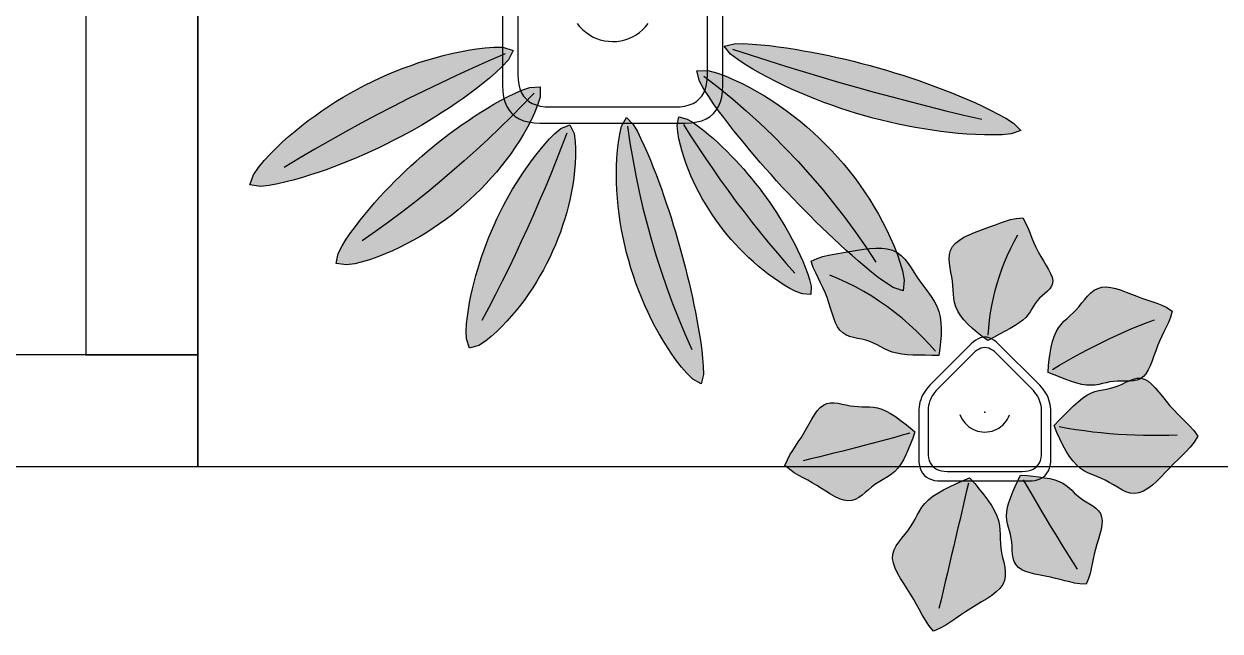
# Model space of a CAD drawing. Header units: millimetres. Extents: x 0 to 11390, y -187 to 7415.
# Drawn here: x 6365 to 7723, y -187 to 502 of the extents above; entities that cross this region are included whole.
import ezdxf

# ---------------------------------------------------------------- set-up
doc = ezdxf.new("R2010")
doc.units = ezdxf.units.MM
for name, color, linetype, true_color in [('EH-PLANT-FILL', 9, 'Continuous', 0xa6e6bd), ('EH-PLANT-LEAVES', 103, 'Continuous', 0x4dcc7a), ('EH-PLANT-POT', 118, 'Continuous', 0x003b2b), ('EH-PLANT-STEMS', 37, 'Continuous', 0x8c5e36), ('PT Top Right', 96, 'Continuous', 0x007f00), ('Walls', 1, 'Continuous', 0xff0000)]:
    doc.layers.add(name, color=color, linetype=linetype, true_color=true_color)
for name, color, linetype in [('Furniture Stretch', 7, 'Continuous'), ('Rooms$Living Room', 7, 'Continuous'), ('Rooms$Terrace', 7, 'Continuous')]:
    doc.layers.add(name, color=color, linetype=linetype)

# ---------------------------------------------------------------- blocks, each defined once
blk = doc.blocks.new('EH_PLANT_BROADLEAF')
at = {"layer": 'EH-PLANT-FILL'}
for points in [[(3.559, 81.43), (-2.852, 85.895), (-8.628, 90.481), (-14.147, 95.199), (-19.286, 100.028), (-23.863, 104.935), (-27.715, 109.88), (-30.737, 114.822), (-32.915, 119.729), (-34.326, 124.584), (-35.134, 129.388), (-35.556, 134.16), (-35.826, 138.934), (-36.152, 143.752), (-36.675, 148.65), (-37.448, 153.65), (-38.413, 158.75), (-39.418, 163.918), (-40.236, 169.093), (-40.602, 174.192), (-40.256, 179.117), (-38.989, 183.773), (-36.674, 188.079), (-33.287, 191.987), (-28.912, 195.48), (-23.72, 198.584), (-17.945, 201.356), (-11.842, 203.875), (-5.647, 206.227), (0.463, 208.485), (6.388, 210.697), (12.124, 212.874), (17.75, 214.986), (23.41, 216.964), (29.297, 218.706), (35.644, 220.077), (43.057, 220.72), (46.606, 214.229), (49.179, 208.418), (51.384, 202.932), (53.453, 197.636), (55.578, 192.429), (57.907, 187.244), (60.518, 182.052), (63.406, 176.865), (66.474, 171.731), (69.543, 166.726), (72.38, 161.936), (74.729, 157.442), (76.357, 153.302), (77.093, 149.542), (76.854, 146.149), (75.663, 143.074), (73.649, 140.237), (71.021, 137.545), (68.039, 134.902), (64.968, 132.225), (62.036, 129.454), (59.397, 126.559), (57.105, 123.54), (55.111, 120.419), (53.272, 117.234), (51.382, 114.027), (49.206, 110.835), (46.527, 107.677), (43.183, 104.556), (39.095, 101.456), (34.28, 98.346), (28.84, 95.186), (22.94, 91.938), (16.761, 88.571), (10.427, 85.064)], [(-52.359, 64.514), (-60.185, 64.508), (-67.566, 64.673), (-74.767, 64.799), (-81.712, 64.964), (-88.285, 65.292), (-94.389, 65.901), (-99.973, 66.877), (-105.042, 68.253), (-109.664, 69.999), (-113.955, 72.027), (-118.06, 74.202), (-122.129, 76.373), (-126.288, 78.395), (-130.616, 80.161), (-135.136, 81.628), (-139.808, 82.825), (-144.538, 83.86), (-149.195, 84.899), (-153.635, 86.15), (-157.727, 87.825), (-161.375, 90.108), (-164.534, 93.129), (-167.215, 96.937), (-169.489, 101.497), (-171.464, 106.697), (-173.276, 112.364), (-175.062, 118.3), (-176.94, 124.312), (-178.994, 130.247), (-181.265, 136.014), (-183.751, 141.601), (-186.409, 147.073), (-189.175, 152.56), (-191.97, 158.24), (-194.706, 164.341), (-197.158, 171.457), (-190.294, 174.667), (-183.767, 176.736), (-177.356, 178.257), (-170.973, 179.46), (-164.542, 180.524), (-157.999, 181.578), (-151.305, 182.69), (-144.459, 183.847), (-137.502, 184.961), (-130.52, 185.878), (-123.635, 186.406), (-116.983, 186.349), (-110.703, 185.535), (-104.905, 183.852), (-99.66, 181.267), (-94.981, 177.83), (-90.826, 173.671), (-87.099, 168.976), (-83.671, 163.958), (-80.4, 158.826), (-77.155, 153.748), (-73.846, 148.831), (-70.433, 144.108), (-66.939, 139.534), (-63.446, 135.006), (-60.083, 130.38), (-56.998, 125.504), (-54.339, 120.246), (-52.225, 114.52), (-50.722, 108.297), (-49.839, 101.61), (-49.525, 94.547), (-49.684, 87.228), (-50.204, 79.777), (-51.006, 72.276)], [(71.916, 45.285), (72.367, 52.869), (73.169, 60.012), (74.132, 67.012), (75.31, 73.77), (76.784, 80.137), (78.627, 85.976), (80.877, 91.196), (83.533, 95.775), (86.548, 99.771), (89.842, 103.309), (93.308, 106.564), (96.839, 109.729), (100.339, 112.976), (103.747, 116.43), (107.044, 120.137), (110.256, 124.055), (113.452, 128.056), (116.73, 131.945), (120.201, 135.488), (123.971, 138.452), (128.121, 140.64), (132.696, 141.923), (137.696, 142.261), (143.076, 141.71), (148.76, 140.406), (154.644, 138.547), (160.623, 136.356), (166.6, 134.043), (172.506, 131.773), (178.303, 129.637), (183.991, 127.646), (189.603, 125.724), (195.196, 123.731), (200.844, 121.478), (206.632, 118.727), (212.783, 114.859), (210.755, 107.902), (208.381, 102.016), (205.885, 96.583), (203.352, 91.365), (200.856, 86.172), (198.454, 80.864), (196.18, 75.368), (194.033, 69.691), (191.977, 63.927), (189.942, 58.241), (187.832, 52.841), (185.541, 47.953), (182.967, 43.772), (180.033, 40.436), (176.695, 38.002), (172.952, 36.427), (168.851, 35.585), (164.473, 35.279), (159.922, 35.274), (155.312, 35.338), (150.739, 35.275), (146.274, 34.957), (141.943, 34.344), (137.727, 33.481), (133.563, 32.492), (129.359, 31.551), (125.006, 30.851), (120.399, 30.565), (115.456, 30.82), (110.131, 31.674), (104.423, 33.104), (98.372, 35.02), (92.049, 37.286), (85.536, 39.751), (78.888, 42.318)], [(78.645, -15.209), (84.418, -9.01), (89.999, -3.375), (95.468, 2.097), (100.808, 7.276), (105.995, 11.968), (111.012, 15.995), (115.855, 19.242), (120.538, 21.687), (125.087, 23.409), (129.537, 24.58), (133.927, 25.43), (138.292, 26.212), (142.658, 27.152), (147.038, 28.409), (151.431, 30.041), (155.825, 31.992), (160.203, 34.096), (164.542, 36.1), (168.825, 37.709), (173.041, 38.624), (177.192, 38.602), (181.286, 37.485), (185.344, 35.23), (189.391, 31.915), (193.452, 27.721), (197.55, 22.903), (201.703, 17.746), (205.919, 12.516), (210.201, 7.419), (214.547, 2.571), (218.953, -2.019), (223.415, -6.444), (227.934, -10.879), (232.517, -15.559), (237.179, -20.774), (241.961, -27.281), (237.632, -34.126), (233.181, -39.621), (228.649, -44.524), (224.052, -49.124), (219.397, -53.657), (214.685, -58.297), (209.914, -63.136), (205.079, -68.167), (200.178, -73.273), (195.215, -78.249), (190.198, -82.827), (185.147, -86.724), (180.083, -89.684), (175.032, -91.526), (170.021, -92.173), (165.069, -91.668), (160.187, -90.166), (155.375, -87.915), (150.624, -85.209), (145.915, -82.347), (141.229, -79.58), (136.546, -77.074), (131.856, -74.886), (127.158, -72.957), (122.466, -71.129), (117.805, -69.176), (113.212, -66.845), (108.725, -63.904), (104.379, -60.184), (100.203, -55.604), (96.209, -50.188), (92.393, -44.05), (88.741, -37.367), (85.227, -30.334), (81.835, -23.081)], [(-79.275, -22.154), (-81.698, -29.266), (-84.277, -35.862), (-86.916, -42.282), (-89.644, -48.418), (-92.505, -54.106), (-95.539, -59.198), (-98.769, -63.599), (-102.197, -67.29), (-105.803, -70.343), (-109.546, -72.9), (-113.372, -75.158), (-117.223, -77.331), (-121.049, -79.61), (-124.813, -82.129), (-128.505, -84.936), (-132.137, -87.983), (-135.748, -91.132), (-139.391, -94.17), (-143.132, -96.847), (-147.033, -98.915), (-151.145, -100.168), (-155.5, -100.473), (-160.103, -99.797), (-164.936, -98.202), (-169.956, -95.841), (-175.107, -92.929), (-180.329, -89.704), (-185.564, -86.389), (-190.769, -83.158), (-195.92, -80.108), (-201.017, -77.245), (-206.078, -74.491), (-211.142, -71.698), (-216.255, -68.668), (-221.476, -65.156), (-226.958, -60.521), (-224.199, -53.898), (-221.181, -48.388), (-218.057, -43.354), (-214.886, -38.547), (-211.715, -33.771), (-208.581, -28.878), (-205.503, -23.79), (-202.481, -18.513), (-199.492, -13.144), (-196.49, -7.856), (-193.421, -2.873), (-190.223, 1.566), (-186.838, 5.248), (-183.227, 8.019), (-179.37, 9.817), (-175.272, 10.675), (-170.965, 10.727), (-166.5, 10.177), (-161.939, 9.275), (-157.347, 8.27), (-152.78, 7.375), (-148.274, 6.728), (-143.843, 6.377), (-139.475, 6.275), (-135.135, 6.286), (-130.772, 6.22), (-126.328, 5.864), (-121.75, 5.02), (-116.996, 3.545), (-112.045, 1.37), (-106.901, -1.489), (-101.587, -4.936), (-96.141, -8.823), (-90.609, -12.985), (-85.019, -17.316)], [(-17.31, -74.63), (-11.505, -81.067), (-6.299, -87.368), (-1.296, -93.624), (3.377, -99.804), (7.534, -105.867), (11, -111.77), (13.668, -117.489), (15.518, -123.018), (16.63, -128.375), (17.173, -133.601), (17.374, -138.747), (17.479, -143.871), (17.71, -149.025), (18.221, -154.245), (19.067, -159.544), (20.194, -164.909), (21.44, -170.304), (22.561, -175.669), (23.269, -180.939), (23.278, -186.044), (22.351, -190.93), (20.337, -195.559), (17.196, -199.923), (13.004, -204.037), (7.936, -207.945), (2.24, -211.702), (-3.809, -215.375), (-9.955, -219.023), (-15.997, -222.694), (-21.826, -226.414), (-27.433, -230.185), (-32.907, -233.985), (-38.421, -237.776), (-44.199, -241.502), (-50.525, -245.096), (-58.131, -248.384), (-63.444, -242.025), (-67.477, -235.972), (-70.964, -230.051), (-74.188, -224.193), (-77.375, -218.346), (-80.695, -212.468), (-84.239, -206.539), (-87.998, -200.561), (-91.862, -194.559), (-95.631, -188.581), (-99.048, -182.689), (-101.838, -176.945), (-103.754, -171.409), (-104.621, -166.121), (-104.361, -161.098), (-103.017, -156.332), (-100.738, -151.785), (-97.761, -147.401), (-94.373, -143.114), (-90.861, -138.854), (-87.47, -134.566), (-84.361, -130.211), (-81.589, -125.776), (-79.099, -121.275), (-76.735, -116.744), (-74.278, -112.234), (-71.48, -107.804), (-68.113, -103.505), (-64.011, -99.377), (-59.093, -95.439), (-53.377, -91.685), (-46.973, -88.09), (-40.053, -84.612), (-32.805, -81.209), (-25.356, -77.851)], [(40.68, -71.469), (47.978, -71.916), (54.814, -72.609), (61.493, -73.376), (67.919, -74.274), (73.948, -75.387), (79.45, -76.792), (84.341, -78.54), (88.61, -80.641), (92.317, -83.064), (95.594, -85.733), (98.613, -88.55), (101.562, -91.404), (104.611, -94.196), (107.876, -96.857), (111.399, -99.36), (115.137, -101.729), (118.968, -104.036), (122.706, -106.394), (126.134, -108.932), (129.036, -111.783), (131.234, -115.057), (132.616, -118.827), (133.152, -123.113), (132.903, -127.885), (132.001, -133.064), (130.636, -138.538), (129.015, -144.182), (127.331, -149.877), (125.736, -155.531), (124.311, -161.091), (123.063, -166.554), (121.923, -171.96), (120.765, -177.39), (119.417, -182.95), (117.67, -188.774), (114.977, -195.209), (108.005, -194.862), (101.988, -193.898), (96.38, -192.664), (90.969, -191.296), (85.585, -189.898), (80.101, -188.552), (74.45, -187.298), (68.636, -186.131), (62.742, -185.001), (56.92, -183.815), (51.362, -182.453), (46.277, -180.791), (41.852, -178.717), (38.221, -176.151), (35.445, -173.064), (33.493, -169.477), (32.254, -165.46), (31.55, -161.126), (31.165, -156.606), (30.881, -152.03), (30.513, -147.512), (29.938, -143.121), (29.113, -138.884), (28.082, -134.773), (26.96, -130.718), (25.916, -126.621), (25.138, -122.372), (24.8, -117.87), (25.032, -113.043), (25.895, -107.857), (27.377, -102.323), (29.396, -96.491), (31.82, -90.44), (34.506, -84.253), (37.358, -77.987)]]:
    blk.add_hatch(color=256, dxfattribs=at).paths.add_polyline_path(points, flags=0)
at = {"layer": 'EH-PLANT-LEAVES', "color": 103, "true_color": 0x4dcc7a}
for points in [[(3.559, 81.43), (-2.852, 85.895), (-8.628, 90.481), (-14.147, 95.199), (-19.286, 100.028), (-23.863, 104.935), (-27.715, 109.88), (-30.737, 114.822), (-32.915, 119.729), (-34.326, 124.584), (-35.134, 129.388), (-35.556, 134.16), (-35.826, 138.934), (-36.152, 143.752), (-36.675, 148.65), (-37.448, 153.65), (-38.413, 158.75), (-39.418, 163.918), (-40.236, 169.093), (-40.602, 174.192), (-40.256, 179.117), (-38.989, 183.773), (-36.674, 188.079), (-33.287, 191.987), (-28.912, 195.48), (-23.72, 198.584), (-17.945, 201.356), (-11.842, 203.875), (-5.647, 206.227), (0.463, 208.485), (6.388, 210.697), (12.124, 212.874), (17.75, 214.986), (23.41, 216.964), (29.297, 218.706), (35.644, 220.077), (43.057, 220.72), (46.606, 214.229), (49.179, 208.418), (51.384, 202.932), (53.453, 197.636), (55.578, 192.429), (57.907, 187.244), (60.518, 182.052), (63.406, 176.865), (66.474, 171.731), (69.543, 166.726), (72.38, 161.936), (74.729, 157.442), (76.357, 153.302), (77.093, 149.542), (76.854, 146.149), (75.663, 143.074), (73.649, 140.237), (71.021, 137.545), (68.039, 134.902), (64.968, 132.225), (62.036, 129.454), (59.397, 126.559), (57.105, 123.54), (55.111, 120.419), (53.272, 117.234), (51.382, 114.027), (49.206, 110.835), (46.527, 107.677), (43.183, 104.556), (39.095, 101.456), (34.28, 98.346), (28.84, 95.186), (22.94, 91.938), (16.761, 88.571), (10.427, 85.064)], [(-52.359, 64.514), (-60.185, 64.508), (-67.566, 64.673), (-74.767, 64.799), (-81.712, 64.964), (-88.285, 65.292), (-94.389, 65.901), (-99.973, 66.877), (-105.042, 68.253), (-109.664, 69.999), (-113.955, 72.027), (-118.06, 74.202), (-122.129, 76.373), (-126.288, 78.395), (-130.616, 80.161), (-135.136, 81.628), (-139.808, 82.825), (-144.538, 83.86), (-149.195, 84.899), (-153.635, 86.15), (-157.727, 87.825), (-161.375, 90.108), (-164.534, 93.129), (-167.215, 96.937), (-169.489, 101.497), (-171.464, 106.697), (-173.276, 112.364), (-175.062, 118.3), (-176.94, 124.312), (-178.994, 130.247), (-181.265, 136.014), (-183.751, 141.601), (-186.409, 147.073), (-189.175, 152.56), (-191.97, 158.24), (-194.706, 164.341), (-197.158, 171.457), (-190.294, 174.667), (-183.767, 176.736), (-177.356, 178.257), (-170.973, 179.46), (-164.542, 180.524), (-157.999, 181.578), (-151.305, 182.69), (-144.459, 183.847), (-137.502, 184.961), (-130.52, 185.878), (-123.635, 186.406), (-116.983, 186.349), (-110.703, 185.535), (-104.905, 183.852), (-99.66, 181.267), (-94.981, 177.83), (-90.826, 173.671), (-87.099, 168.976), (-83.671, 163.958), (-80.4, 158.826), (-77.155, 153.748), (-73.846, 148.831), (-70.433, 144.108), (-66.939, 139.534), (-63.446, 135.006), (-60.083, 130.38), (-56.998, 125.504), (-54.339, 120.246), (-52.225, 114.52), (-50.722, 108.297), (-49.839, 101.61), (-49.525, 94.547), (-49.684, 87.228), (-50.204, 79.777), (-51.006, 72.276)], [(71.916, 45.285), (72.367, 52.869), (73.169, 60.012), (74.132, 67.012), (75.31, 73.77), (76.784, 80.137), (78.627, 85.976), (80.877, 91.196), (83.533, 95.775), (86.548, 99.771), (89.842, 103.309), (93.308, 106.564), (96.839, 109.729), (100.339, 112.976), (103.747, 116.43), (107.044, 120.137), (110.256, 124.055), (113.452, 128.056), (116.73, 131.945), (120.201, 135.488), (123.971, 138.452), (128.121, 140.64), (132.696, 141.923), (137.696, 142.261), (143.076, 141.71), (148.76, 140.406), (154.644, 138.547), (160.623, 136.356), (166.6, 134.043), (172.506, 131.773), (178.303, 129.637), (183.991, 127.646), (189.603, 125.724), (195.196, 123.731), (200.844, 121.478), (206.632, 118.727), (212.783, 114.859), (210.755, 107.902), (208.381, 102.016), (205.885, 96.583), (203.352, 91.365), (200.856, 86.172), (198.454, 80.864), (196.18, 75.368), (194.033, 69.691), (191.977, 63.927), (189.942, 58.241), (187.832, 52.841), (185.541, 47.953), (182.967, 43.772), (180.033, 40.436), (176.695, 38.002), (172.952, 36.427), (168.851, 35.585), (164.473, 35.279), (159.922, 35.274), (155.312, 35.338), (150.739, 35.275), (146.274, 34.957), (141.943, 34.344), (137.727, 33.481), (133.563, 32.492), (129.359, 31.551), (125.006, 30.851), (120.399, 30.565), (115.456, 30.82), (110.131, 31.674), (104.423, 33.104), (98.372, 35.02), (92.049, 37.286), (85.536, 39.751), (78.888, 42.318)], [(78.645, -15.209), (84.418, -9.01), (89.999, -3.375), (95.468, 2.097), (100.808, 7.276), (105.995, 11.968), (111.012, 15.995), (115.855, 19.242), (120.538, 21.687), (125.087, 23.409), (129.537, 24.58), (133.927, 25.43), (138.292, 26.212), (142.658, 27.152), (147.038, 28.409), (151.431, 30.041), (155.825, 31.992), (160.203, 34.096), (164.542, 36.1), (168.825, 37.709), (173.041, 38.624), (177.192, 38.602), (181.286, 37.485), (185.344, 35.23), (189.391, 31.915), (193.452, 27.721), (197.55, 22.903), (201.703, 17.746), (205.919, 12.516), (210.201, 7.419), (214.547, 2.571), (218.953, -2.019), (223.415, -6.444), (227.934, -10.879), (232.517, -15.559), (237.179, -20.774), (241.961, -27.281), (237.632, -34.126), (233.181, -39.621), (228.649, -44.524), (224.052, -49.124), (219.397, -53.657), (214.685, -58.297), (209.914, -63.136), (205.079, -68.167), (200.178, -73.273), (195.215, -78.249), (190.198, -82.827), (185.147, -86.724), (180.083, -89.684), (175.032, -91.526), (170.021, -92.173), (165.069, -91.668), (160.187, -90.166), (155.375, -87.915), (150.624, -85.209), (145.915, -82.347), (141.229, -79.58), (136.546, -77.074), (131.856, -74.886), (127.158, -72.957), (122.466, -71.129), (117.805, -69.176), (113.212, -66.845), (108.725, -63.904), (104.379, -60.184), (100.203, -55.604), (96.209, -50.188), (92.393, -44.05), (88.741, -37.367), (85.227, -30.334), (81.835, -23.081)], [(-79.275, -22.154), (-81.698, -29.266), (-84.277, -35.862), (-86.916, -42.282), (-89.644, -48.418), (-92.505, -54.106), (-95.539, -59.198), (-98.769, -63.599), (-102.197, -67.29), (-105.803, -70.343), (-109.546, -72.9), (-113.372, -75.158), (-117.223, -77.331), (-121.049, -79.61), (-124.813, -82.129), (-128.505, -84.936), (-132.137, -87.983), (-135.748, -91.132), (-139.391, -94.17), (-143.132, -96.847), (-147.033, -98.915), (-151.145, -100.168), (-155.5, -100.473), (-160.103, -99.797), (-164.936, -98.202), (-169.956, -95.841), (-175.107, -92.929), (-180.329, -89.704), (-185.564, -86.389), (-190.769, -83.158), (-195.92, -80.108), (-201.017, -77.245), (-206.078, -74.491), (-211.142, -71.698), (-216.255, -68.668), (-221.476, -65.156), (-226.958, -60.521), (-224.199, -53.898), (-221.181, -48.388), (-218.057, -43.354), (-214.886, -38.547), (-211.715, -33.771), (-208.581, -28.878), (-205.503, -23.79), (-202.481, -18.513), (-199.492, -13.144), (-196.49, -7.856), (-193.421, -2.873), (-190.223, 1.566), (-186.838, 5.248), (-183.227, 8.019), (-179.37, 9.817), (-175.272, 10.675), (-170.965, 10.727), (-166.5, 10.177), (-161.939, 9.275), (-157.347, 8.27), (-152.78, 7.375), (-148.274, 6.728), (-143.843, 6.377), (-139.475, 6.275), (-135.135, 6.286), (-130.772, 6.22), (-126.328, 5.864), (-121.75, 5.02), (-116.996, 3.545), (-112.045, 1.37), (-106.901, -1.489), (-101.587, -4.936), (-96.141, -8.823), (-90.609, -12.985), (-85.019, -17.316)], [(-17.31, -74.63), (-11.505, -81.067), (-6.299, -87.368), (-1.296, -93.624), (3.377, -99.804), (7.534, -105.867), (11, -111.77), (13.668, -117.489), (15.518, -123.018), (16.63, -128.375), (17.173, -133.601), (17.374, -138.747), (17.479, -143.871), (17.71, -149.025), (18.221, -154.245), (19.067, -159.544), (20.194, -164.909), (21.44, -170.304), (22.561, -175.669), (23.269, -180.939), (23.278, -186.044), (22.351, -190.93), (20.337, -195.559), (17.196, -199.923), (13.004, -204.037), (7.936, -207.945), (2.24, -211.702), (-3.809, -215.375), (-9.955, -219.023), (-15.997, -222.694), (-21.826, -226.414), (-27.433, -230.185), (-32.907, -233.985), (-38.421, -237.776), (-44.199, -241.502), (-50.525, -245.096), (-58.131, -248.384), (-63.444, -242.025), (-67.477, -235.972), (-70.964, -230.051), (-74.188, -224.193), (-77.375, -218.346), (-80.695, -212.468), (-84.239, -206.539), (-87.998, -200.561), (-91.862, -194.559), (-95.631, -188.581), (-99.048, -182.689), (-101.838, -176.945), (-103.754, -171.409), (-104.621, -166.121), (-104.361, -161.098), (-103.017, -156.332), (-100.738, -151.785), (-97.761, -147.401), (-94.373, -143.114), (-90.861, -138.854), (-87.47, -134.566), (-84.361, -130.211), (-81.589, -125.776), (-79.099, -121.275), (-76.735, -116.744), (-74.278, -112.234), (-71.48, -107.804), (-68.113, -103.505), (-64.011, -99.377), (-59.093, -95.439), (-53.377, -91.685), (-46.973, -88.09), (-40.053, -84.612), (-32.805, -81.209), (-25.356, -77.851)], [(40.68, -71.469), (47.978, -71.916), (54.814, -72.609), (61.493, -73.376), (67.919, -74.274), (73.948, -75.387), (79.45, -76.792), (84.341, -78.54), (88.61, -80.641), (92.317, -83.064), (95.594, -85.733), (98.613, -88.55), (101.562, -91.404), (104.611, -94.196), (107.876, -96.857), (111.399, -99.36), (115.137, -101.729), (118.968, -104.036), (122.706, -106.394), (126.134, -108.932), (129.036, -111.783), (131.234, -115.057), (132.616, -118.827), (133.152, -123.113), (132.903, -127.885), (132.001, -133.064), (130.636, -138.538), (129.015, -144.182), (127.331, -149.877), (125.736, -155.531), (124.311, -161.091), (123.063, -166.554), (121.923, -171.96), (120.765, -177.39), (119.417, -182.95), (117.67, -188.774), (114.977, -195.209), (108.005, -194.862), (101.988, -193.898), (96.38, -192.664), (90.969, -191.296), (85.585, -189.898), (80.101, -188.552), (74.45, -187.298), (68.636, -186.131), (62.742, -185.001), (56.92, -183.815), (51.362, -182.453), (46.277, -180.791), (41.852, -178.717), (38.221, -176.151), (35.445, -173.064), (33.493, -169.477), (32.254, -165.46), (31.55, -161.126), (31.165, -156.606), (30.881, -152.03), (30.513, -147.512), (29.938, -143.121), (29.113, -138.884), (28.082, -134.773), (26.96, -130.718), (25.916, -126.621), (25.138, -122.372), (24.8, -117.87), (25.032, -113.043), (25.895, -107.857), (27.377, -102.323), (29.396, -96.491), (31.82, -90.44), (34.506, -84.253), (37.358, -77.987)]]:
    blk.add_lwpolyline(points, close=True, dxfattribs=at)
at = {"layer": 'EH-PLANT-POT', "color": 118, "true_color": 0x003b2b}
for points in [[(-75, -52.5), (-74.823, -56.573), (-74.292, -60.292), (-73.406, -63.656), (-72.167, -66.667), (-70.573, -69.323), (-68.625, -71.625), (-66.323, -73.573), (-63.667, -75.167), (-60.656, -76.406), (-57.292, -77.292), (-53.573, -77.823), (-49.5, -78), (49.5, -78), (53.573, -77.823), (57.292, -77.292), (60.656, -76.406), (63.667, -75.167), (66.323, -73.573), (68.625, -71.625), (70.573, -69.323), (72.167, -66.667), (73.406, -63.656), (74.292, -60.292), (74.823, -56.573), (75, -52.5), (75, 0.15), (74.912, 3.089), (74.649, 5.955), (74.211, 8.748), (73.598, 11.469), (72.809, 14.117), (71.845, 16.693), (70.705, 19.196), (69.39, 21.626), (67.9, 23.984), (66.235, 26.269), (64.394, 28.482), (62.378, 30.622), (15.327, 77.673), (12.772, 80.015), (10.218, 81.931), (7.663, 83.421), (5.109, 84.485), (2.554, 85.124), (0, 85.337), (-2.554, 85.124), (-5.109, 84.485), (-7.663, 83.421), (-10.218, 81.931), (-12.772, 80.015), (-15.327, 77.673), (-62.378, 30.622), (-64.394, 28.482), (-66.235, 26.269), (-67.9, 23.984), (-69.39, 21.626), (-70.705, 19.196), (-71.845, 16.693), (-72.809, 14.117), (-73.598, 11.469), (-74.211, 8.748), (-74.649, 5.955), (-74.912, 3.089), (-75, 0.15)], [(-64.5, -45.15), (-64.348, -48.653), (-63.891, -51.851), (-63.129, -54.744), (-62.063, -57.333), (-60.693, -59.618), (-59.017, -61.597), (-57.038, -63.273), (-54.753, -64.643), (-52.164, -65.709), (-49.271, -66.471), (-46.073, -66.928), (-42.57, -67.08), (42.57, -67.08), (46.073, -66.928), (49.271, -66.471), (52.164, -65.709), (54.753, -64.643), (57.038, -63.273), (59.018, -61.597), (60.693, -59.618), (62.063, -57.333), (63.129, -54.744), (63.891, -51.851), (64.348, -48.653), (64.5, -45.15), (64.5, 0.129), (64.425, 2.656), (64.198, 5.121), (63.822, 7.523), (63.294, 9.863), (62.615, 12.141), (61.786, 14.356), (60.806, 16.509), (59.676, 18.599), (58.394, 20.626), (56.962, 22.592), (55.379, 24.494), (53.645, 26.335), (13.181, 66.799), (10.984, 68.813), (8.787, 70.461), (6.59, 71.742), (4.394, 72.657), (2.197, 73.207), (0, 73.39), (-2.197, 73.207), (-4.394, 72.657), (-6.59, 71.742), (-8.787, 70.461), (-10.984, 68.813), (-13.181, 66.799), (-53.645, 26.335), (-55.379, 24.494), (-56.962, 22.592), (-58.394, 20.626), (-59.676, 18.599), (-60.806, 16.509), (-61.786, 14.356), (-62.615, 12.141), (-63.294, 9.863), (-63.822, 7.523), (-64.198, 5.121), (-64.425, 2.656), (-64.5, 0.129)]]:
    blk.add_lwpolyline(points, close=True, dxfattribs=at)
blk.add_lwpolyline([(-28.198, -2.742), (-27.114, -5.339), (-25.791, -7.824), (-24.242, -10.173), (-22.479, -12.367), (-20.518, -14.386), (-18.377, -16.212), (-16.074, -17.83), (-13.63, -19.225), (-11.066, -20.385), (-8.404, -21.299), (-5.668, -21.96), (-2.883, -22.361), (-0.072, -22.5), (2.74, -22.375), (5.527, -21.986), (8.266, -21.339), (10.932, -20.437), (13.502, -19.29), (15.953, -17.907), (18.264, -16.3), (20.414, -14.484), (22.384, -12.474), (24.157, -10.289), (25.718, -7.947), (27.052, -5.469), (28.148, -2.877)], dxfattribs=at)
at = {"layer": 'EH-PLANT-STEMS', "color": 37, "true_color": 0x8c5e36}
for points in [[(3.821, 87.424), (4.471, 95.952), (5.396, 104.455), (6.595, 112.923), (8.068, 121.348), (9.812, 129.721), (11.825, 138.034), (14.107, 146.277), (16.654, 154.442), (19.463, 162.52), (22.532, 170.503), (25.858, 178.383), (29.436, 186.151), (33.264, 193.8), (37.337, 201.32)], [(-56.14, 69.173), (-63.138, 77.201), (-70.414, 84.979), (-77.959, 92.496), (-85.763, 99.744), (-93.818, 106.713), (-102.112, 113.394), (-110.635, 119.78), (-119.378, 125.862), (-128.33, 131.633), (-137.478, 137.087), (-146.813, 142.215), (-156.322, 147.012), (-165.993, 151.472), (-175.816, 155.589)], [(76.993, 48.482), (84.863, 53.281), (92.801, 57.967), (100.805, 62.539), (108.874, 66.995), (117.006, 71.335), (125.199, 75.558), (133.453, 79.663), (141.764, 83.649), (150.132, 87.516), (158.554, 91.262), (167.029, 94.887), (175.555, 98.389), (184.131, 101.77), (192.754, 105.026)], [(-85.053, -23.769), (-93.667, -26.153), (-102.287, -28.514), (-110.913, -30.854), (-119.545, -33.172), (-128.183, -35.467), (-136.826, -37.741), (-145.476, -39.993), (-154.131, -42.222), (-162.792, -44.43), (-171.458, -46.615), (-180.13, -48.778), (-188.807, -50.92), (-197.49, -53.039), (-206.178, -55.136)], [(84.536, -16.348), (94.002, -18.019), (103.494, -19.535), (113.01, -20.897), (122.547, -22.104), (132.102, -23.154), (141.672, -24.049), (151.257, -24.788), (160.851, -25.371), (170.454, -25.797), (180.063, -26.067), (189.675, -26.18), (199.288, -26.137), (208.898, -25.937), (218.504, -25.58)], [(-18.665, -80.475), (-21.031, -90.658), (-23.401, -100.84), (-25.775, -111.021), (-28.154, -121.201), (-30.536, -131.38), (-32.922, -141.558), (-35.312, -151.735), (-37.706, -161.911), (-40.104, -172.087), (-42.507, -182.261), (-44.913, -192.435), (-47.323, -202.607), (-49.738, -212.779), (-52.156, -222.949)], [(43.648, -76.684), (47.854, -84.018), (52.084, -91.338), (56.337, -98.645), (60.614, -105.938), (64.914, -113.217), (69.238, -120.481), (73.586, -127.732), (77.957, -134.969), (82.351, -142.192), (86.769, -149.4), (91.21, -156.595), (95.674, -163.774), (100.161, -170.939), (104.672, -178.09)]]:
    blk.add_lwpolyline(points, dxfattribs=at)
blk = doc.blocks.new('EH_PLANT_SPIKY')
at = {"layer": 'EH-PLANT-FILL'}
for points in [[(126.7, -42.798), (137.891, -39.971), (148.145, -39.872), (158.192, -40.352), (168.118, -41.16), (177.957, -42.195), (187.728, -43.41), (197.441, -44.776), (207.104, -46.275), (216.72, -47.898), (226.294, -49.636), (235.827, -51.486), (245.322, -53.444), (254.781, -55.508), (264.204, -57.677), (273.594, -59.95), (282.951, -62.327), (292.277, -64.808), (301.572, -67.393), (310.838, -70.082), (320.074, -72.875), (329.284, -75.773), (338.466, -78.776), (347.622, -81.886), (356.753, -85.104), (365.859, -88.431), (374.941, -91.87), (383.998, -95.425), (393.031, -99.101), (402.039, -102.906), (411.019, -106.851), (419.969, -110.956), (428.883, -115.248), (437.75, -119.781), (446.549, -124.655), (455.219, -130.131), (463.252, -138.419), (452.354, -142.265), (442.107, -143.248), (431.998, -143.579), (421.971, -143.518), (412.003, -143.167), (402.083, -142.578), (392.206, -141.781), (382.369, -140.793), (372.57, -139.626), (362.808, -138.289), (353.083, -136.786), (343.396, -135.121), (333.748, -133.297), (324.138, -131.315), (314.567, -129.178), (305.037, -126.885), (295.549, -124.438), (286.103, -121.837), (276.701, -119.083), (267.343, -116.175), (258.032, -113.115), (248.767, -109.901), (239.551, -106.534), (230.385, -103.012), (221.269, -99.335), (212.207, -95.5), (203.201, -91.505), (194.252, -87.345), (185.365, -83.013), (176.544, -78.498), (167.796, -73.783), (159.133, -68.84), (150.572, -63.619), (142.148, -58.023), (133.948, -51.799)], [(-112.863, -47.532), (-118.388, -58.344), (-125.285, -65.832), (-132.458, -72.608), (-139.781, -78.979), (-147.205, -85.068), (-154.707, -90.936), (-162.275, -96.617), (-169.9, -102.134), (-177.58, -107.501), (-185.312, -112.727), (-193.095, -117.82), (-200.929, -122.783), (-208.814, -127.621), (-216.751, -132.336), (-224.742, -136.93), (-232.788, -141.405), (-240.89, -145.762), (-249.049, -150.002), (-257.268, -154.126), (-265.547, -158.135), (-273.889, -162.029), (-282.296, -165.809), (-290.77, -169.475), (-299.312, -173.026), (-307.926, -176.462), (-316.614, -179.781), (-325.381, -182.981), (-334.231, -186.056), (-343.171, -188.999), (-352.21, -191.798), (-361.362, -194.436), (-370.647, -196.88), (-380.103, -199.076), (-389.797, -200.914), (-399.907, -202.112), (-411.905, -200.249), (-407.906, -188.759), (-401.98, -180.393), (-395.602, -172.732), (-388.946, -165.493), (-382.083, -158.566), (-375.05, -151.896), (-367.867, -145.453), (-360.548, -139.218), (-353.103, -133.179), (-345.539, -127.33), (-337.86, -121.666), (-330.072, -116.184), (-322.176, -110.882), (-314.176, -105.76), (-306.075, -100.818), (-297.875, -96.056), (-289.578, -91.474), (-281.186, -87.073), (-272.701, -82.855), (-264.125, -78.82), (-255.459, -74.969), (-246.706, -71.304), (-237.866, -67.826), (-228.942, -64.538), (-219.935, -61.443), (-210.844, -58.543), (-201.671, -55.845), (-192.414, -53.354), (-183.072, -51.081), (-173.641, -49.039), (-164.114, -47.252), (-154.479, -45.754), (-144.713, -44.606), (-134.767, -43.931), (-124.515, -44.035)], [(95.636, -70.823), (107.881, -70.533), (118.003, -73.211), (127.643, -76.624), (136.986, -80.505), (146.103, -84.748), (155.025, -89.297), (163.771, -94.12), (172.348, -99.196), (180.761, -104.508), (189.011, -110.047), (197.098, -115.803), (205.019, -121.771), (212.772, -127.943), (220.355, -134.314), (227.763, -140.88), (234.994, -147.637), (242.044, -154.579), (248.908, -161.703), (255.583, -169.005), (262.065, -176.48), (268.351, -184.124), (274.435, -191.933), (280.314, -199.904), (285.983, -208.032), (291.437, -216.315), (296.67, -224.75), (301.675, -233.334), (306.444, -242.066), (310.966, -250.947), (315.226, -259.981), (319.202, -269.173), (322.859, -278.54), (326.141, -288.11), (328.937, -297.947), (330.969, -308.218), (329.904, -320.42), (318.304, -316.673), (309.645, -311.099), (301.598, -305.194), (293.884, -299.129), (286.394, -292.968), (279.072, -286.742), (271.885, -280.467), (264.812, -274.152), (257.84, -267.802), (250.957, -261.417), (244.158, -255), (237.436, -248.548), (230.786, -242.061), (224.205, -235.536), (217.689, -228.971), (211.235, -222.365), (204.84, -215.713), (198.502, -209.014), (192.217, -202.264), (185.984, -195.461), (179.799, -188.602), (173.66, -181.684), (167.565, -174.703), (161.511, -167.656), (155.498, -160.539), (149.524, -153.347), (143.588, -146.074), (137.691, -138.713), (131.836, -131.255), (126.029, -123.685), (120.279, -115.984), (114.604, -108.119), (109.04, -100.037), (103.656, -91.632), (98.641, -82.638)], [(-82.411, -88.849), (-82.382, -100.601), (-85.178, -109.787), (-88.64, -118.399), (-92.514, -126.667), (-96.696, -134.68), (-101.135, -142.48), (-105.799, -150.091), (-110.67, -157.527), (-115.733, -164.797), (-120.978, -171.904), (-126.399, -178.85), (-131.991, -185.637), (-137.747, -192.264), (-143.666, -198.731), (-149.742, -205.036), (-155.974, -211.177), (-162.357, -217.153), (-168.89, -222.961), (-175.57, -228.6), (-182.395, -234.067), (-189.361, -239.36), (-196.468, -244.475), (-203.712, -249.412), (-211.092, -254.165), (-218.606, -258.732), (-226.254, -263.108), (-234.036, -267.288), (-241.953, -271.263), (-250.007, -275.024), (-258.206, -278.556), (-266.559, -281.838), (-275.085, -284.836), (-283.821, -287.492), (-292.839, -289.692), (-302.33, -291.149), (-313.958, -289.447), (-311.616, -277.966), (-307.196, -269.563), (-302.361, -261.82), (-297.302, -254.452), (-292.094, -247.345), (-286.772, -240.441), (-281.355, -233.706), (-275.856, -227.121), (-270.28, -220.67), (-264.631, -214.343), (-258.91, -208.135), (-253.118, -202.038), (-247.255, -196.05), (-241.32, -190.167), (-235.31, -184.386), (-229.226, -178.705), (-223.064, -173.121), (-216.824, -167.632), (-210.502, -162.238), (-204.097, -156.935), (-197.607, -151.722), (-191.028, -146.598), (-184.359, -141.561), (-177.597, -136.611), (-170.737, -131.747), (-163.777, -126.97), (-156.71, -122.28), (-149.53, -117.68), (-142.228, -113.175), (-134.791, -108.774), (-127.199, -104.49), (-119.422, -100.347), (-111.408, -96.391), (-103.055, -92.708), (-94.108, -89.53)], [(-48.685, -131.972), (-43.879, -142.031), (-42.621, -150.808), (-42.17, -159.308), (-42.204, -167.648), (-42.596, -175.872), (-43.281, -184), (-44.223, -192.045), (-45.399, -200.011), (-46.793, -207.904), (-48.396, -215.723), (-50.201, -223.471), (-52.203, -231.145), (-54.397, -238.747), (-56.782, -246.274), (-59.356, -253.726), (-62.116, -261.101), (-65.062, -268.396), (-68.191, -275.611), (-71.505, -282.744), (-75.001, -289.793), (-78.679, -296.755), (-82.539, -303.629), (-86.581, -310.412), (-90.804, -317.103), (-95.211, -323.697), (-99.803, -330.193), (-104.582, -336.586), (-109.555, -342.872), (-114.728, -349.043), (-120.115, -355.091), (-125.735, -361.003), (-131.621, -366.76), (-137.833, -372.326), (-144.486, -377.636), (-151.882, -382.526), (-162.593, -385.617), (-166.069, -375.046), (-166.281, -366.248), (-165.8, -357.845), (-164.929, -349.67), (-163.784, -341.659), (-162.424, -333.778), (-160.882, -326.008), (-159.177, -318.335), (-157.324, -310.751), (-155.329, -303.249), (-153.197, -295.824), (-150.933, -288.474), (-148.537, -281.195), (-146.011, -273.984), (-143.355, -266.84), (-140.57, -259.76), (-137.655, -252.742), (-134.609, -245.784), (-131.432, -238.886), (-128.124, -232.045), (-124.682, -225.259), (-121.106, -218.528), (-117.395, -211.85), (-113.546, -205.223), (-109.557, -198.647), (-105.424, -192.122), (-101.142, -185.647), (-96.705, -179.223), (-92.102, -172.852), (-87.318, -166.537), (-82.332, -160.285), (-77.105, -154.107), (-71.574, -148.025), (-65.612, -142.083), (-58.895, -136.396)], [(15.595, -123.833), (23.312, -131.603), (28.028, -139.706), (32.133, -147.846), (35.908, -155.995), (39.463, -164.142), (42.853, -172.283), (46.111, -180.418), (49.257, -188.547), (52.302, -196.672), (55.255, -204.794), (58.123, -212.916), (60.908, -221.039), (63.615, -229.166), (66.246, -237.299), (68.801, -245.441), (71.284, -253.595), (73.693, -261.764), (76.031, -269.949), (78.299, -278.155), (80.496, -286.383), (82.625, -294.636), (84.684, -302.918), (86.675, -311.231), (88.597, -319.579), (90.449, -327.964), (92.232, -336.39), (93.941, -344.862), (95.573, -353.384), (97.123, -361.962), (98.578, -370.603), (99.924, -379.319), (101.133, -388.125), (102.155, -397.047), (102.891, -406.134), (103.085, -415.507), (100.545, -426.16), (90.954, -420.787), (84.226, -414.08), (78.169, -407.031), (72.528, -399.763), (67.203, -392.326), (62.147, -384.748), (57.333, -377.043), (52.743, -369.226), (48.368, -361.303), (44.202, -353.283), (40.242, -345.17), (36.485, -336.971), (32.931, -328.69), (29.58, -320.33), (26.431, -311.897), (23.486, -303.395), (20.745, -294.827), (18.209, -286.197), (15.879, -277.509), (13.756, -268.767), (11.842, -259.975), (10.137, -251.136), (8.644, -242.254), (7.365, -233.334), (6.301, -224.378), (5.456, -215.39), (4.835, -206.374), (4.443, -197.332), (4.289, -188.268), (4.387, -179.183), (4.755, -170.08), (5.427, -160.959), (6.457, -151.816), (7.956, -142.645), (10.206, -133.415)], [(75.247, -123.143), (84.647, -125.53), (91.375, -129.516), (97.529, -133.826), (103.356, -138.313), (108.953, -142.919), (114.37, -147.617), (119.637, -152.393), (124.771, -157.237), (129.783, -162.144), (134.683, -167.112), (139.475, -172.139), (144.165, -177.225), (148.755, -182.37), (153.248, -187.575), (157.647, -192.84), (161.952, -198.168), (166.165, -203.559), (170.287, -209.014), (174.321, -214.536), (178.267, -220.126), (182.125, -225.785), (185.898, -231.516), (189.584, -237.32), (193.186, -243.199), (196.702, -249.157), (200.132, -255.197), (203.475, -261.322), (206.727, -267.537), (209.883, -273.85), (212.935, -280.271), (215.87, -286.814), (218.665, -293.502), (221.279, -300.376), (223.63, -307.511), (225.505, -315.104), (225.077, -324.793), (215.386, -324.018), (208.049, -321.102), (201.239, -317.685), (194.745, -313.96), (188.483, -310.005), (182.413, -305.862), (176.513, -301.551), (170.769, -297.09), (165.174, -292.488), (159.723, -287.752), (154.413, -282.887), (149.242, -277.898), (144.21, -272.789), (139.317, -267.562), (134.564, -262.22), (129.951, -256.765), (125.48, -251.199), (121.151, -245.524), (116.967, -239.742), (112.928, -233.854), (109.036, -227.864), (105.293, -221.771), (101.7, -215.578), (98.261, -209.285), (94.977, -202.895), (91.852, -196.407), (88.89, -189.82), (86.098, -183.135), (83.484, -176.349), (81.06, -169.456), (78.844, -162.448), (76.865, -155.312), (75.173, -148.018), (73.866, -140.512), (73.192, -132.645)]]:
    blk.add_hatch(color=256, dxfattribs=at).paths.add_polyline_path(points, flags=0)
at = {"layer": 'EH-PLANT-LEAVES', "color": 103, "true_color": 0x4dcc7a}
for points in [[(126.7, -42.798), (137.891, -39.971), (148.145, -39.872), (158.192, -40.352), (168.118, -41.16), (177.957, -42.195), (187.728, -43.41), (197.441, -44.776), (207.104, -46.275), (216.72, -47.898), (226.294, -49.636), (235.827, -51.486), (245.322, -53.444), (254.781, -55.508), (264.204, -57.677), (273.594, -59.95), (282.951, -62.327), (292.277, -64.808), (301.572, -67.393), (310.838, -70.082), (320.074, -72.875), (329.284, -75.773), (338.466, -78.776), (347.622, -81.886), (356.753, -85.104), (365.859, -88.431), (374.941, -91.87), (383.998, -95.425), (393.031, -99.101), (402.039, -102.906), (411.019, -106.851), (419.969, -110.956), (428.883, -115.248), (437.75, -119.781), (446.549, -124.655), (455.219, -130.131), (463.252, -138.419), (452.354, -142.265), (442.107, -143.248), (431.998, -143.579), (421.971, -143.518), (412.003, -143.167), (402.083, -142.578), (392.206, -141.781), (382.369, -140.793), (372.57, -139.626), (362.808, -138.289), (353.083, -136.786), (343.396, -135.121), (333.748, -133.297), (324.138, -131.315), (314.567, -129.178), (305.037, -126.885), (295.549, -124.438), (286.103, -121.837), (276.701, -119.083), (267.343, -116.175), (258.032, -113.115), (248.767, -109.901), (239.551, -106.534), (230.385, -103.012), (221.269, -99.335), (212.207, -95.5), (203.201, -91.505), (194.252, -87.345), (185.365, -83.013), (176.544, -78.498), (167.796, -73.783), (159.133, -68.84), (150.572, -63.619), (142.148, -58.023), (133.948, -51.799)], [(-112.863, -47.532), (-118.388, -58.344), (-125.285, -65.832), (-132.458, -72.608), (-139.781, -78.979), (-147.205, -85.068), (-154.707, -90.936), (-162.275, -96.617), (-169.9, -102.134), (-177.58, -107.501), (-185.312, -112.727), (-193.095, -117.82), (-200.929, -122.783), (-208.814, -127.621), (-216.751, -132.336), (-224.742, -136.93), (-232.788, -141.405), (-240.89, -145.762), (-249.049, -150.002), (-257.268, -154.126), (-265.547, -158.135), (-273.889, -162.029), (-282.296, -165.809), (-290.77, -169.475), (-299.312, -173.026), (-307.926, -176.462), (-316.614, -179.781), (-325.381, -182.981), (-334.231, -186.056), (-343.171, -188.999), (-352.21, -191.798), (-361.362, -194.436), (-370.647, -196.88), (-380.103, -199.076), (-389.797, -200.914), (-399.907, -202.112), (-411.905, -200.249), (-407.906, -188.759), (-401.98, -180.393), (-395.602, -172.732), (-388.946, -165.493), (-382.083, -158.566), (-375.05, -151.896), (-367.867, -145.453), (-360.548, -139.218), (-353.103, -133.179), (-345.539, -127.33), (-337.86, -121.666), (-330.072, -116.184), (-322.176, -110.882), (-314.176, -105.76), (-306.075, -100.818), (-297.875, -96.056), (-289.578, -91.474), (-281.186, -87.073), (-272.701, -82.855), (-264.125, -78.82), (-255.459, -74.969), (-246.706, -71.304), (-237.866, -67.826), (-228.942, -64.538), (-219.935, -61.443), (-210.844, -58.543), (-201.671, -55.845), (-192.414, -53.354), (-183.072, -51.081), (-173.641, -49.039), (-164.114, -47.252), (-154.479, -45.754), (-144.713, -44.606), (-134.767, -43.931), (-124.515, -44.035)], [(95.636, -70.823), (107.881, -70.533), (118.003, -73.211), (127.643, -76.624), (136.986, -80.505), (146.103, -84.748), (155.025, -89.297), (163.771, -94.12), (172.348, -99.196), (180.761, -104.508), (189.011, -110.047), (197.098, -115.803), (205.019, -121.771), (212.772, -127.943), (220.355, -134.314), (227.763, -140.88), (234.994, -147.637), (242.044, -154.579), (248.908, -161.703), (255.583, -169.005), (262.065, -176.48), (268.351, -184.124), (274.435, -191.933), (280.314, -199.904), (285.983, -208.032), (291.437, -216.315), (296.67, -224.75), (301.675, -233.334), (306.444, -242.066), (310.966, -250.947), (315.226, -259.981), (319.202, -269.173), (322.859, -278.54), (326.141, -288.11), (328.937, -297.947), (330.969, -308.218), (329.904, -320.42), (318.304, -316.673), (309.645, -311.099), (301.598, -305.194), (293.884, -299.129), (286.394, -292.968), (279.072, -286.742), (271.885, -280.467), (264.812, -274.152), (257.84, -267.802), (250.957, -261.417), (244.158, -255), (237.436, -248.548), (230.786, -242.061), (224.205, -235.536), (217.689, -228.971), (211.235, -222.365), (204.84, -215.713), (198.502, -209.014), (192.217, -202.264), (185.984, -195.461), (179.799, -188.602), (173.66, -181.684), (167.565, -174.703), (161.511, -167.656), (155.498, -160.539), (149.524, -153.347), (143.588, -146.074), (137.691, -138.713), (131.836, -131.255), (126.029, -123.685), (120.279, -115.984), (114.604, -108.119), (109.04, -100.037), (103.656, -91.632), (98.641, -82.638)], [(-82.411, -88.849), (-82.382, -100.601), (-85.178, -109.787), (-88.64, -118.399), (-92.514, -126.667), (-96.696, -134.68), (-101.135, -142.48), (-105.799, -150.091), (-110.67, -157.527), (-115.733, -164.797), (-120.978, -171.904), (-126.399, -178.85), (-131.991, -185.637), (-137.747, -192.264), (-143.666, -198.731), (-149.742, -205.036), (-155.974, -211.177), (-162.357, -217.153), (-168.89, -222.961), (-175.57, -228.6), (-182.395, -234.067), (-189.361, -239.36), (-196.468, -244.475), (-203.712, -249.412), (-211.092, -254.165), (-218.606, -258.732), (-226.254, -263.108), (-234.036, -267.288), (-241.953, -271.263), (-250.007, -275.024), (-258.206, -278.556), (-266.559, -281.838), (-275.085, -284.836), (-283.821, -287.492), (-292.839, -289.692), (-302.33, -291.149), (-313.958, -289.447), (-311.616, -277.966), (-307.196, -269.563), (-302.361, -261.82), (-297.302, -254.452), (-292.094, -247.345), (-286.772, -240.441), (-281.355, -233.706), (-275.856, -227.121), (-270.28, -220.67), (-264.631, -214.343), (-258.91, -208.135), (-253.118, -202.038), (-247.255, -196.05), (-241.32, -190.167), (-235.31, -184.386), (-229.226, -178.705), (-223.064, -173.121), (-216.824, -167.632), (-210.502, -162.238), (-204.097, -156.935), (-197.607, -151.722), (-191.028, -146.598), (-184.359, -141.561), (-177.597, -136.611), (-170.737, -131.747), (-163.777, -126.97), (-156.71, -122.28), (-149.53, -117.68), (-142.228, -113.175), (-134.791, -108.774), (-127.199, -104.49), (-119.422, -100.347), (-111.408, -96.391), (-103.055, -92.708), (-94.108, -89.53)], [(-48.685, -131.972), (-43.879, -142.031), (-42.621, -150.808), (-42.17, -159.308), (-42.204, -167.648), (-42.596, -175.872), (-43.281, -184), (-44.223, -192.045), (-45.399, -200.011), (-46.793, -207.904), (-48.396, -215.723), (-50.201, -223.471), (-52.203, -231.145), (-54.397, -238.747), (-56.782, -246.274), (-59.356, -253.726), (-62.116, -261.101), (-65.062, -268.396), (-68.191, -275.611), (-71.505, -282.744), (-75.001, -289.793), (-78.679, -296.755), (-82.539, -303.629), (-86.581, -310.412), (-90.804, -317.103), (-95.211, -323.697), (-99.803, -330.193), (-104.582, -336.586), (-109.555, -342.872), (-114.728, -349.043), (-120.115, -355.091), (-125.735, -361.003), (-131.621, -366.76), (-137.833, -372.326), (-144.486, -377.636), (-151.882, -382.526), (-162.593, -385.617), (-166.069, -375.046), (-166.281, -366.248), (-165.8, -357.845), (-164.929, -349.67), (-163.784, -341.659), (-162.424, -333.778), (-160.882, -326.008), (-159.177, -318.335), (-157.324, -310.751), (-155.329, -303.249), (-153.197, -295.824), (-150.933, -288.474), (-148.537, -281.195), (-146.011, -273.984), (-143.355, -266.84), (-140.57, -259.76), (-137.655, -252.742), (-134.609, -245.784), (-131.432, -238.886), (-128.124, -232.045), (-124.682, -225.259), (-121.106, -218.528), (-117.395, -211.85), (-113.546, -205.223), (-109.557, -198.647), (-105.424, -192.122), (-101.142, -185.647), (-96.705, -179.223), (-92.102, -172.852), (-87.318, -166.537), (-82.332, -160.285), (-77.105, -154.107), (-71.574, -148.025), (-65.612, -142.083), (-58.895, -136.396)], [(15.595, -123.833), (23.312, -131.603), (28.028, -139.706), (32.133, -147.846), (35.908, -155.995), (39.463, -164.142), (42.853, -172.283), (46.111, -180.418), (49.257, -188.547), (52.302, -196.672), (55.255, -204.794), (58.123, -212.916), (60.908, -221.039), (63.615, -229.166), (66.246, -237.299), (68.801, -245.441), (71.284, -253.595), (73.693, -261.764), (76.031, -269.949), (78.299, -278.155), (80.496, -286.383), (82.625, -294.636), (84.684, -302.918), (86.675, -311.231), (88.597, -319.579), (90.449, -327.964), (92.232, -336.39), (93.941, -344.862), (95.573, -353.384), (97.123, -361.962), (98.578, -370.603), (99.924, -379.319), (101.133, -388.125), (102.155, -397.047), (102.891, -406.134), (103.085, -415.507), (100.545, -426.16), (90.954, -420.787), (84.226, -414.08), (78.169, -407.031), (72.528, -399.763), (67.203, -392.326), (62.147, -384.748), (57.333, -377.043), (52.743, -369.226), (48.368, -361.303), (44.202, -353.283), (40.242, -345.17), (36.485, -336.971), (32.931, -328.69), (29.58, -320.33), (26.431, -311.897), (23.486, -303.395), (20.745, -294.827), (18.209, -286.197), (15.879, -277.509), (13.756, -268.767), (11.842, -259.975), (10.137, -251.136), (8.644, -242.254), (7.365, -233.334), (6.301, -224.378), (5.456, -215.39), (4.835, -206.374), (4.443, -197.332), (4.289, -188.268), (4.387, -179.183), (4.755, -170.08), (5.427, -160.959), (6.457, -151.816), (7.956, -142.645), (10.206, -133.415)], [(75.247, -123.143), (84.647, -125.53), (91.375, -129.516), (97.529, -133.826), (103.356, -138.313), (108.953, -142.919), (114.37, -147.617), (119.637, -152.393), (124.771, -157.237), (129.783, -162.144), (134.683, -167.112), (139.475, -172.139), (144.165, -177.225), (148.755, -182.37), (153.248, -187.575), (157.647, -192.84), (161.952, -198.168), (166.165, -203.559), (170.287, -209.014), (174.321, -214.536), (178.267, -220.126), (182.125, -225.785), (185.898, -231.516), (189.584, -237.32), (193.186, -243.199), (196.702, -249.157), (200.132, -255.197), (203.475, -261.322), (206.727, -267.537), (209.883, -273.85), (212.935, -280.271), (215.87, -286.814), (218.665, -293.502), (221.279, -300.376), (223.63, -307.511), (225.505, -315.104), (225.077, -324.793), (215.386, -324.018), (208.049, -321.102), (201.239, -317.685), (194.745, -313.96), (188.483, -310.005), (182.413, -305.862), (176.513, -301.551), (170.769, -297.09), (165.174, -292.488), (159.723, -287.752), (154.413, -282.887), (149.242, -277.898), (144.21, -272.789), (139.317, -267.562), (134.564, -262.22), (129.951, -256.765), (125.48, -251.199), (121.151, -245.524), (116.967, -239.742), (112.928, -233.854), (109.036, -227.864), (105.293, -221.771), (101.7, -215.578), (98.261, -209.285), (94.977, -202.895), (91.852, -196.407), (88.89, -189.82), (86.098, -183.135), (83.484, -176.349), (81.06, -169.456), (78.844, -162.448), (76.865, -155.312), (75.173, -148.018), (73.866, -140.512), (73.192, -132.645)]]:
    blk.add_lwpolyline(points, close=True, dxfattribs=at)
at = {"layer": 'EH-PLANT-POT', "color": 118, "true_color": 0x003b2b}
for points in [[(-125, 0.25), (-125, -87.5), (-124.705, -94.288), (-123.819, -100.486), (-122.344, -106.094), (-120.278, -111.111), (-117.622, -115.538), (-114.375, -119.375), (-110.538, -122.622), (-106.111, -125.278), (-101.094, -127.344), (-95.486, -128.819), (-89.288, -129.705), (-82.5, -130), (82.5, -130), (89.288, -129.705), (95.486, -128.819), (101.094, -127.344), (106.111, -125.278), (110.538, -122.622), (114.375, -119.375), (117.622, -115.538), (120.278, -111.111), (122.344, -106.094), (123.819, -100.486), (124.705, -94.288), (125, -87.5), (125, 0.25)], [(-107.5, 0.215), (-107.5, -75.25), (-107.246, -81.088), (-106.485, -86.418), (-105.216, -91.241), (-103.439, -95.556), (-101.155, -99.363), (-98.362, -102.663), (-95.063, -105.455), (-91.256, -107.739), (-86.941, -109.516), (-82.118, -110.785), (-76.788, -111.546), (-70.95, -111.8), (70.95, -111.8), (76.788, -111.546), (82.118, -110.785), (86.941, -109.516), (91.256, -107.739), (95.063, -105.455), (98.363, -102.662), (101.155, -99.363), (103.439, -95.556), (105.216, -91.241), (106.485, -86.418), (107.246, -81.088), (107.5, -75.25), (107.5, 0.215)], [(-40.403, -16.955), (-37.465, -20.612), (-34.197, -23.977), (-30.629, -27.021), (-26.79, -29.717), (-22.716, -32.042), (-18.443, -33.974), (-14.006, -35.498), (-9.447, -36.599), (-4.804, -37.269), (-0.119, -37.5), (4.566, -37.291), (9.212, -36.644), (13.777, -35.565), (18.22, -34.062), (22.503, -32.15), (26.588, -29.844), (30.439, -27.167), (34.023, -24.14), (37.306, -20.79), (40.262, -17.148)]]:
    blk.add_lwpolyline(points, dxfattribs=at)
at = {"layer": 'EH-PLANT-STEMS', "color": 37, "true_color": 0x8c5e36}
for points in [[(-122.079, -51.413), (-140.581, -59.429), (-159, -67.634), (-177.335, -76.027), (-195.583, -84.606), (-213.742, -93.372), (-231.81, -102.323), (-249.786, -111.458), (-267.668, -120.776), (-285.453, -130.277), (-303.141, -139.959), (-320.728, -149.821), (-338.214, -159.863), (-355.596, -170.083), (-372.873, -180.48)], [(136.174, -45.998), (156.115, -52.583), (176.1, -59.033), (196.129, -65.346), (216.201, -71.523), (236.313, -77.563), (256.467, -83.467), (276.66, -89.233), (296.892, -94.862), (317.162, -100.353), (337.468, -105.706), (357.811, -110.92), (378.188, -115.997), (398.6, -120.934), (419.044, -125.733)], [(103.672, -76.774), (119.951, -89.47), (135.907, -102.569), (151.531, -116.062), (166.813, -129.941), (181.744, -144.197), (196.314, -158.821), (210.515, -173.804), (224.338, -189.138), (237.773, -204.811), (250.812, -220.816), (263.448, -237.141), (275.673, -253.776), (287.478, -270.711), (298.857, -287.936)], [(-89.211, -96.181), (-101.938, -109.491), (-114.865, -122.607), (-127.989, -135.526), (-141.308, -148.244), (-154.818, -160.759), (-168.517, -173.067), (-182.4, -185.167), (-196.465, -197.054), (-210.709, -208.727), (-225.128, -220.183), (-239.719, -231.419), (-254.479, -242.432), (-269.404, -253.221), (-284.491, -263.782)], [(16.845, -133.755), (19.595, -152.461), (22.73, -171.108), (26.25, -189.685), (30.153, -208.185), (34.438, -226.602), (39.102, -244.925), (44.144, -263.148), (49.561, -281.264), (55.351, -299.263), (61.511, -317.139), (68.04, -334.884), (74.934, -352.491), (82.19, -369.951), (89.805, -387.257)], [(80.461, -131.676), (88.492, -144.455), (96.683, -157.132), (105.033, -169.704), (113.54, -182.171), (122.204, -194.529), (131.022, -206.778), (139.994, -218.914), (149.118, -230.937), (158.392, -242.844), (167.816, -254.633), (177.386, -266.303), (187.103, -277.852), (196.965, -289.277), (206.969, -300.578)], [(-52.146, -141.354), (-58.074, -156.962), (-64.15, -172.512), (-70.374, -188.003), (-76.746, -203.435), (-83.265, -218.805), (-89.931, -234.112), (-96.742, -249.354), (-103.699, -264.531), (-110.8, -279.641), (-118.045, -294.683), (-125.433, -309.654), (-132.963, -324.555), (-140.636, -339.382), (-148.45, -354.136)]]:
    blk.add_lwpolyline(points, dxfattribs=at)

msp = doc.modelspace()

# ---------------------------------------------------------------- linework, layer by layer
at = {"layer": 'PT Top Right'}
for p in [(6434.9, 127), (6561.9, 127), (7455.5, 61.7), (6561.9, 0)]:
    msp.add_point(p, dxfattribs=at)
at = {"layer": 'Rooms$Living Room'}
msp.add_lwpolyline([(1645.4, 4926.9), (1645.4, 7287.9), (6434.9, 7287.9), (6434.9, 4681.9), (6528.9, 4681.9), (6528.9, 4834.9), (8245.6, 4834.9), (8245.6, 2570), (6528.9, 2570), (6528.9, 3566.9), (6434.9, 3566.9), (6434.9, 127), (3107.5, 127), (3107.5, 4926.9)], close=True, dxfattribs=at)
at = {"layer": 'Rooms$Terrace'}
msp.add_lwpolyline([(6561.9, 0), (11389.9, 0), (11389.9, 2442), (6561.9, 2442)], close=True, dxfattribs=at)
at = {"layer": 'Walls'}
for points in [[(6434.9, 127), (6561.9, 127), (6561.9, 2569.9), (6434.9, 2569.9)], [(5790.8, 0), (6561.9, 0), (6561.9, 127), (5790.8, 127)]]:
    msp.add_lwpolyline(points, close=True, dxfattribs=at)

# ---------------------------------------------------------------- block references
at = {"layer": 'Furniture Stretch'}
for name, p in [('EH_PLANT_SPIKY', (7033, 520)), ('EH_PLANT_BROADLEAF', (7455.5, 61.7))]:
    msp.add_blockref(name, p, dxfattribs=at)

doc.saveas('drawing.dxf')
